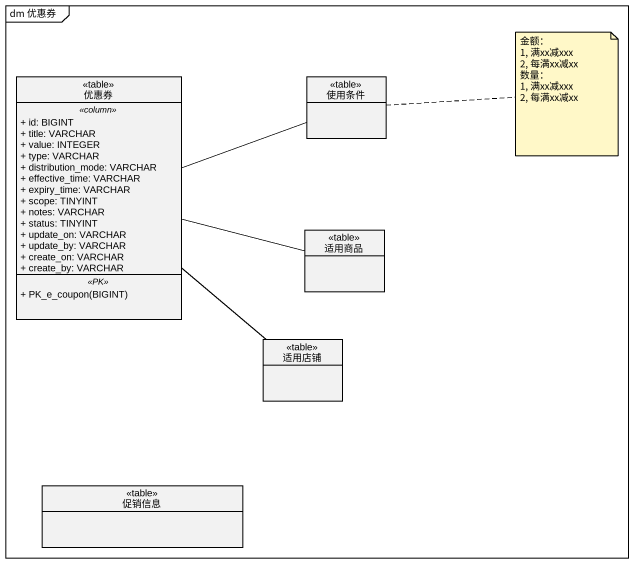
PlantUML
@startuml
mainframe dm 优惠券
hide circle
hide empty members
skinparam classAttributeIconSize 0
class 优惠券 <<table>> {
  .. <<column>> ..
  + id: BIGINT
  + title: VARCHAR
  + value: INTEGER
  + type: VARCHAR
  + distribution_mode: VARCHAR
  + effective_time: VARCHAR
  + expiry_time: VARCHAR
  + scope: TINYINT
  + notes: VARCHAR
  + status: TINYINT
  + update_on: VARCHAR
  + update_by: VARCHAR
  + create_on: VARCHAR
  + create_by: VARCHAR
  .. <<PK>> ..
  + PK_e_coupon(BIGINT)
}
class 使用条件 <<table>>
class 适用商品 <<table>>
class 适用店铺 <<table>>
class 促销信息 <<table>>
优惠券 -right- 使用条件
优惠券 -right- 适用商品
优惠券 -- 适用店铺
note right of 使用条件
  金额：
  1, 满xx减xxx
  2, 每满xx减xx
  数量：
  1, 满xx减xxx
  2, 每满xx减xx
end note
@enduml
